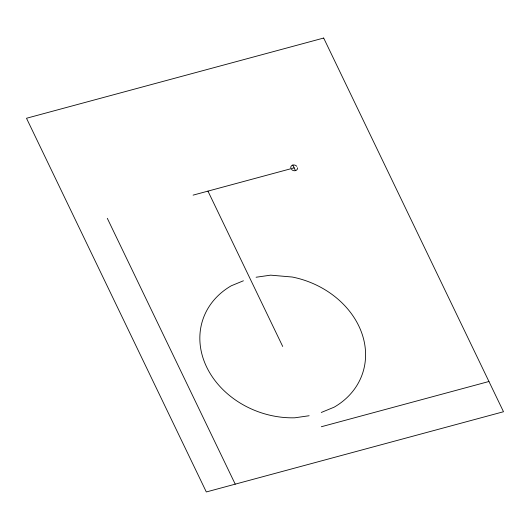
<?xml version="1.0" encoding="UTF-8"?>
<svg xmlns="http://www.w3.org/2000/svg" width="530" height="530" viewBox="0 0 530 530"><rect width="100%" height="100%" fill="white"/><g stroke="black" fill="none" stroke-linecap="round" stroke-linejoin="round"><path stroke-width="0.79" d="M243.422 280.781L231.265 285.789A84.277 69.702 18.8 0 0 206.64 367.012A84.277 69.702 18.8 0 0 294.786 417.799L309.142 415.739M321.273 412.473L334.165 407.166A84.277 69.702 18.8 0 0 362.434 335.033A84.277 69.702 18.8 0 0 292.275 277.031L270.644 275.156L256.089 277.243M193.099 195.133L294.143 167.858M321.339 426.743L488.945 381.494M290.811 167.944A3.425 2.829 18.8 0 1 292.805 165.082L295.475 170.633A3.425 2.829 18.8 0 0 297.476 167.772M207.959 191.125L282.715 346.474M107.299 218.3L235.227 484.155M295.475 170.633A3.425 2.829 18.8 0 1 291.5 169.381M292.805 165.082A3.425 2.829 18.8 0 1 296.78 166.334M323.678 38.041L26.5 118.263L206.322 491.959L503.5 411.737L323.678 38.041"/></g></svg>
